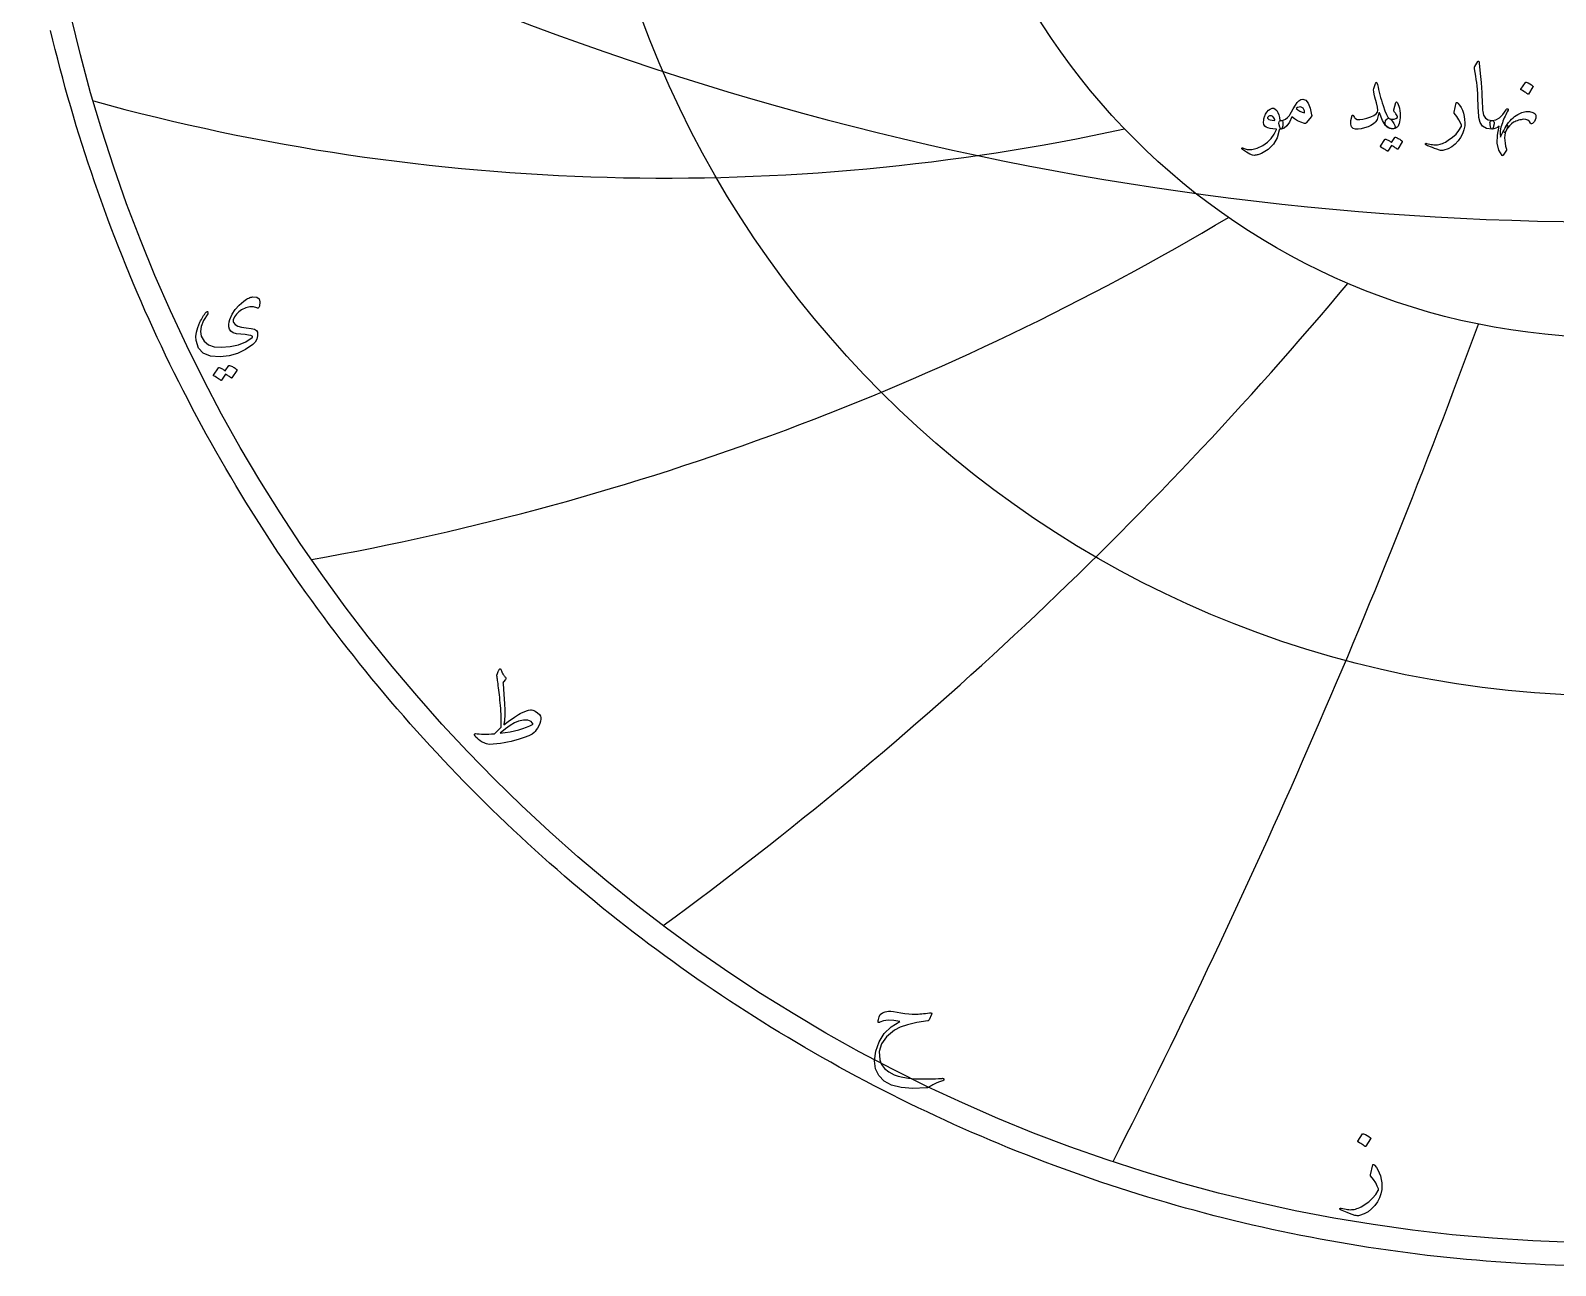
# Model space of a CAD drawing. Header units: millimetres. Extents: x -80 to 80, y -80 to 82.
# Drawn here: x -79.2 to -2.9, y -80.3 to -18.6 of the extents above; entities that cross this region are included whole.
import ezdxf

# ---------------------------------------------------------------- set-up
doc = ezdxf.new("R2010")
doc.units = ezdxf.units.MM
for name, color, linetype in [('CUT_OUTER', 1, 'Continuous'), ('ENGRAVE', 7, 'Continuous'), ('ENGRAVE_FINE', 8, 'Continuous'), ('TEXT', 5, 'Continuous')]:
    doc.layers.add(name, color=color, linetype=linetype)

msp = doc.modelspace()

# ---------------------------------------------------------------- linework, layer by layer
at = {"layer": 'CUT_OUTER'}
msp.add_lwpolyline([(-2.4653, -80.3322), (-2.9582, -80.3155), (-3.4509, -80.2959), (-3.9436, -80.2732), (-4.436, -80.2475), (-4.9283, -80.2188), (-5.4205, -80.187), (-5.9124, -80.1522), (-6.4041, -80.1144), (-6.8955, -80.0736), (-7.3867, -80.0298), (-7.8776, -79.983), (-8.3683, -79.9332), (-8.8586, -79.8803), (-9.3485, -79.8244), (-9.8381, -79.7656), (-10.3274, -79.7037), (-10.8163, -79.6388), (-11.3047, -79.571), (-11.7927, -79.5001), (-12.2803, -79.4263), (-12.7674, -79.3494), (-13.2541, -79.2696), (-13.7402, -79.1868), (-14.2258, -79.101), (-14.7109, -79.0122), (-15.1954, -78.9204), (-15.6794, -78.8257), (-16.1628, -78.728), (-16.6455, -78.6274), (-17.1277, -78.5238), (-17.6092, -78.4172), (-18.09, -78.3077), (-18.5701, -78.1952), (-19.0496, -78.0798), (-19.5283, -77.9614), (-20.0063, -77.8401), (-20.4836, -77.7159), (-20.96, -77.5888), (-21.4357, -77.4587), (-21.9106, -77.3257), (-22.3846, -77.1898), (-22.8578, -77.051), (-23.3302, -76.9093), (-23.8016, -76.7647), (-24.2722, -76.6172), (-24.7419, -76.4668), (-25.2106, -76.3136), (-25.6784, -76.1575), (-26.1452, -75.9985), (-26.611, -75.8366), (-27.0758, -75.6719), (-27.5396, -75.5043), (-28.0024, -75.3339), (-28.4641, -75.1607), (-28.9248, -74.9846), (-29.3843, -74.8057), (-29.8428, -74.624), (-30.3001, -74.4395), (-30.7563, -74.2522), (-31.2113, -74.0621), (-31.6651, -73.8692), (-32.1178, -73.6735), (-32.5692, -73.475), (-33.0195, -73.2738), (-33.4684, -73.0698), (-33.9162, -72.8631), (-34.3626, -72.6536), (-34.8078, -72.4414), (-35.2516, -72.2265), (-35.6941, -72.0088), (-36.1353, -71.7884), (-36.5751, -71.5654), (-37.0135, -71.3396), (-37.4505, -71.1111), (-37.8862, -70.88), (-38.3204, -70.6462), (-38.7531, -70.4098), (-39.1844, -70.1706), (-39.6142, -69.9289), (-40.0426, -69.6845), (-40.4694, -69.4375), (-40.8947, -69.1879), (-41.3184, -68.9356), (-41.7406, -68.6808), (-42.1613, -68.4234), (-42.5803, -68.1634), (-42.9978, -67.9009), (-43.4136, -67.6358), (-43.8278, -67.3681), (-44.2403, -67.0979), (-44.6512, -66.8252), (-45.0604, -66.55), (-45.4679, -66.2722), (-45.8736, -65.992), (-46.2777, -65.7093), (-46.68, -65.4241), (-47.0806, -65.1364), (-47.4794, -64.8463), (-47.8764, -64.5538), (-48.2715, -64.2588), (-48.6649, -63.9614), (-49.0565, -63.6616), (-49.4462, -63.3594), (-49.834, -63.0548), (-50.22, -62.7479), (-50.604, -62.4385), (-50.9862, -62.1269), (-51.3664, -61.8128), (-51.7447, -61.4965), (-52.1211, -61.1778), (-52.4955, -60.8569), (-52.8679, -60.5336), (-53.2384, -60.2081), (-53.6068, -59.8803), (-53.9732, -59.5502), (-54.3376, -59.2179), (-54.6999, -58.8834), (-55.0602, -58.5467), (-55.4184, -58.2077), (-55.7745, -57.8666), (-56.1285, -57.5233), (-56.4804, -57.1778), (-56.8302, -56.8302), (-57.1778, -56.4804), (-57.5233, -56.1285), (-57.8666, -55.7745), (-58.2077, -55.4184), (-58.5467, -55.0602), (-58.8834, -54.6999), (-59.2179, -54.3376), (-59.5502, -53.9732), (-59.8803, -53.6068), (-60.2081, -53.2384), (-60.5336, -52.8679), (-60.8569, -52.4955), (-61.1778, -52.1211), (-61.4965, -51.7447), (-61.8128, -51.3664), (-62.1269, -50.9862), (-62.4385, -50.604), (-62.7479, -50.22), (-63.0548, -49.834), (-63.3594, -49.4462), (-63.6616, -49.0565), (-63.9614, -48.6649), (-64.2588, -48.2715), (-64.5538, -47.8764), (-64.8463, -47.4794), (-65.1364, -47.0806), (-65.4241, -46.68), (-65.7093, -46.2777), (-65.992, -45.8736), (-66.2722, -45.4679), (-66.55, -45.0604), (-66.8252, -44.6512), (-67.0979, -44.2403), (-67.3681, -43.8278), (-67.6358, -43.4136), (-67.9009, -42.9978), (-68.1634, -42.5803), (-68.4234, -42.1613), (-68.6808, -41.7406), (-68.9356, -41.3184), (-69.1879, -40.8947), (-69.4375, -40.4694), (-69.6845, -40.0426), (-69.9289, -39.6142), (-70.1706, -39.1844), (-70.4098, -38.7531), (-70.6462, -38.3204), (-70.88, -37.8862), (-71.1111, -37.4505), (-71.3396, -37.0135), (-71.5654, -36.5751), (-71.7884, -36.1353), (-72.0088, -35.6941), (-72.2265, -35.2516), (-72.4414, -34.8078), (-72.6536, -34.3626), (-72.8631, -33.9162), (-73.0698, -33.4684), (-73.2738, -33.0195), (-73.475, -32.5692), (-73.6735, -32.1178), (-73.8692, -31.6651), (-74.0621, -31.2113), (-74.2522, -30.7563), (-74.4395, -30.3001), (-74.624, -29.8428), (-74.8057, -29.3843), (-74.9846, -28.9248), (-75.1607, -28.4641), (-75.3339, -28.0024), (-75.5043, -27.5396), (-75.6719, -27.0758), (-75.8366, -26.611), (-75.9985, -26.1452), (-76.1575, -25.6784), (-76.3136, -25.2106), (-76.4668, -24.7419), (-76.6172, -24.2722), (-76.7647, -23.8016), (-76.9093, -23.3302), (-77.051, -22.8578), (-77.1898, -22.3846), (-77.3257, -21.9106), (-77.4587, -21.4357), (-77.5888, -20.96), (-77.7159, -20.4836), (-77.8401, -20.0063), (-77.9614, -19.5283), (-78.0798, -19.0496), (-78.1952, -18.5701)], dxfattribs=at)
at = {"layer": 'ENGRAVE'}
for radius in [79.2, 51.8435, 33.9362]:
    msp.add_circle((0, 0), radius, dxfattribs=at)
for centre, radius, start, end in [((-47.4355, 82.1606), 108.1122, 254.649234, 282.251734), ((-89.0664, 89.0664), 136.2109, 280.110978, 300.812853), ((-163.1309, 94.1837), 195.3715, 306.268884, 320.070135), ((-363.2382, 97.3294), 379.6087, 332.979731, 339.880356)]:
    msp.add_arc(centre, radius, start, end, dxfattribs=at)
at = {"layer": 'ENGRAVE_FINE'}
msp.add_arc((0, 125.7868), 153.9356, 239.147014, 300.852986, dxfattribs=at)
at = {"layer": 'TEXT'}
for points in [[(-6.8221, -20.1269), (-6.813, -20.1128), (-6.8045, -20.1035), (-6.7966, -20.0988), (-6.7893, -20.0988), (-6.7781, -20.1049), (-6.7682, -20.1234), (-6.7594, -20.1541), (-6.7518, -20.1972), (-6.7132, -20.547), (-6.6815, -20.8705), (-6.657, -21.1676), (-6.6394, -21.4384), (-6.6281, -21.6699), (-6.6177, -21.8775), (-6.6082, -22.061), (-6.5996, -22.2206), (-6.5921, -22.3561), (-6.5861, -22.4677), (-6.5816, -22.5552), (-6.5785, -22.6187), (-6.5369, -22.809), (-6.445, -22.9489), (-6.3027, -23.0385), (-6.1101, -23.0777), (-6.0565, -23.0918), (-6.0223, -23.1246), (-6.0074, -23.1761), (-6.0117, -23.2464), (-6.0337, -23.357), (-6.0574, -23.4361), (-6.0829, -23.4835), (-6.1101, -23.4993), (-6.3812, -23.4636), (-6.5808, -23.3564), (-6.7091, -23.1779), (-6.7659, -22.9279), (-6.7748, -22.8083), (-6.7828, -22.6884), (-6.79, -22.5682), (-6.7963, -22.4478), (-6.802, -22.327), (-6.8074, -22.206), (-6.8125, -22.0846), (-6.8174, -21.963), (-6.8262, -21.731), (-6.8385, -21.5221), (-6.8543, -21.3364), (-6.8736, -21.1737), (-6.8964, -21.0176), (-6.9228, -20.8511), (-6.9526, -20.6745), (-6.986, -20.4876), (-6.9904, -20.4539), (-6.9895, -20.4232), (-6.9834, -20.3953), (-6.9719, -20.3705)], [(-11.8385, -21.2791), (-11.8116, -21.4019), (-11.7823, -21.5268), (-11.7507, -21.6537), (-11.7167, -21.7826), (-11.6804, -21.9142), (-11.6418, -22.049), (-11.6008, -22.1871), (-11.5575, -22.3283), (-11.4699, -22.5824), (-11.39, -22.7733), (-11.3177, -22.9009), (-11.253, -22.9653), (-11.1965, -23.0037), (-11.1394, -23.0578), (-11.0817, -23.1278), (-11.0235, -23.2136), (-10.9685, -23.3198), (-10.9532, -23.3998), (-10.9778, -23.4533), (-11.0422, -23.4806), (-11.2504, -23.4595), (-11.4345, -23.3213), (-11.5946, -23.066), (-11.7308, -22.6937), (-11.7337, -22.6875), (-11.7378, -22.6831), (-11.7431, -22.6805), (-11.7495, -22.6796), (-11.7542, -22.6805), (-11.7589, -22.6831), (-11.7635, -22.6875), (-11.7682, -22.6937), (-11.7814, -22.754), (-11.7975, -22.8178), (-11.8165, -22.8851), (-11.8385, -22.956), (-11.8625, -23.023), (-11.8877, -23.0789), (-11.914, -23.1237), (-11.9415, -23.1574), (-12.0405, -23.2437), (-12.164, -23.3201), (-12.3121, -23.3866), (-12.4849, -23.4431), (-12.6605, -23.4849), (-12.8127, -23.5028), (-12.9415, -23.4967), (-13.0469, -23.4665), (-13.1371, -23.391), (-13.1781, -23.2581), (-13.1699, -23.0678), (-13.1125, -22.8201), (-13.1069, -22.8119), (-13.0996, -22.8061), (-13.0905, -22.8026), (-13.0797, -22.8014), (-13.0668, -22.8029), (-13.0563, -22.8072), (-13.0481, -22.8146), (-13.0422, -22.8248), (-13.02, -22.8766), (-12.9954, -22.9197), (-12.9685, -22.9539), (-12.9392, -22.9794), (-12.8479, -23.0133), (-12.7237, -23.0215), (-12.5668, -23.004), (-12.3771, -22.9606), (-12.1748, -22.8957), (-12.0176, -22.8225), (-11.9055, -22.7411), (-11.8385, -22.6515), (-11.8274, -22.5608), (-11.8455, -22.4056), (-11.8929, -22.186), (-11.9696, -21.9021), (-12.0065, -21.7525), (-12.0282, -21.6316), (-12.0346, -21.5394), (-12.0258, -21.4759), (-11.9368, -21.2229), (-11.9272, -21.1963), (-11.9169, -21.1773), (-11.9061, -21.1658), (-11.8947, -21.162), (-11.8806, -21.1694), (-11.8666, -21.1913), (-11.8525, -21.2279), (-11.8385, -21.2791)], [(-4.438, -21.1667), (-4.4321, -21.1609), (-4.4239, -21.1574), (-4.4134, -21.1562), (-4.4005, -21.1574), (-4.3095, -21.1942), (-4.2237, -21.2393), (-4.1432, -21.2926), (-4.0679, -21.3541), (-4.0606, -21.3634), (-4.0574, -21.3728), (-4.0583, -21.3822), (-4.0633, -21.3915), (-4.2834, -21.7475), (-4.2916, -21.756), (-4.3021, -21.7581), (-4.315, -21.7537), (-4.3302, -21.7428), (-4.3434, -21.7335), (-4.3642, -21.7194), (-4.3926, -21.7007), (-4.4286, -21.6773), (-4.4728, -21.6492), (-4.5258, -21.6164), (-4.5876, -21.5789), (-4.6581, -21.5367), (-4.6675, -21.5297), (-4.6722, -21.5227), (-4.6722, -21.5157), (-4.6675, -21.5086)], [(-15.5668, -22.0098), (-15.4202, -22.0619), (-15.2987, -22.2089), (-15.2024, -22.4507), (-15.1312, -22.7873), (-15.1286, -22.8116), (-15.1301, -22.833), (-15.1356, -22.8514), (-15.1453, -22.867), (-15.4029, -23.1902), (-15.4208, -23.2098), (-15.4416, -23.2218), (-15.4653, -23.2262), (-15.4919, -23.2229), (-15.667, -23.1632), (-15.8315, -23.0871), (-15.9855, -22.9946), (-16.1289, -22.8857), (-16.2445, -23.1541), (-16.3713, -23.3459), (-16.5092, -23.4609), (-16.6582, -23.4993), (-16.6749, -23.4931), (-16.6921, -23.4747), (-16.71, -23.444), (-16.7284, -23.4009), (-16.7568, -23.2944), (-16.7671, -23.2089), (-16.7592, -23.1445), (-16.7331, -23.1012), (-16.7179, -23.0909), (-16.7003, -23.0836), (-16.6804, -23.0792), (-16.6582, -23.0777), (-16.5516, -23.0596), (-16.4474, -23.0098), (-16.3455, -22.9284), (-16.246, -22.8154), (-16.2024, -22.7499), (-16.1371, -22.6421), (-16.0502, -22.4923), (-15.9416, -22.3002), (-15.8567, -22.1732), (-15.7659, -22.0824), (-15.6693, -22.028), (-15.5668, -22.0098)], [(-16.7519, -23.5508), (-16.8616, -23.9364), (-17.0458, -24.2592), (-17.3043, -24.5195), (-17.6371, -24.7171), (-17.6837, -24.7371), (-17.7296, -24.7552), (-17.775, -24.7711), (-17.8198, -24.785), (-17.8637, -24.7966), (-17.9064, -24.8055), (-17.948, -24.8118), (-17.9884, -24.8155), (-18.0891, -24.8011), (-18.2226, -24.7487), (-18.3889, -24.6583), (-18.5879, -24.5297), (-18.6093, -24.5113), (-18.6219, -24.4934), (-18.6257, -24.4762), (-18.6207, -24.4595), (-18.6096, -24.4466), (-18.595, -24.4407), (-18.5768, -24.4419), (-18.5552, -24.4501), (-18.3482, -24.5172), (-18.116, -24.5169), (-17.8587, -24.4492), (-17.5762, -24.3143), (-17.3455, -24.1577), (-17.1547, -23.9735), (-17.0036, -23.7619), (-16.8924, -23.5227), (-16.8933, -23.5142), (-16.8959, -23.5075), (-16.9003, -23.5025), (-16.9064, -23.4993), (-17.0677, -23.4899), (-17.205, -23.4712), (-17.3183, -23.4431), (-17.4076, -23.4056), (-17.4767, -23.3476), (-17.52, -23.2674), (-17.5376, -23.165), (-17.5294, -23.0403), (-17.5268, -23.0237), (-17.5235, -23.0069), (-17.5197, -22.9898), (-17.5153, -22.9724), (-17.5104, -22.9543), (-17.5048, -22.9355), (-17.4986, -22.9157), (-17.4919, -22.8951), (-17.4369, -22.7613), (-17.3701, -22.6503), (-17.2917, -22.5622), (-17.2015, -22.4969), (-17.1093, -22.4612), (-17.0247, -22.4618), (-16.9477, -22.4987), (-16.8783, -22.5719), (-16.8177, -22.6738), (-16.7718, -22.792), (-16.7404, -22.9267), (-16.7238, -23.0777), (-16.7145, -23.0776), (-16.7056, -23.0772), (-16.697, -23.0764), (-16.6886, -23.0754), (-16.6803, -23.0744), (-16.6717, -23.0736), (-16.6627, -23.0732), (-16.6535, -23.0731), (-16.6219, -23.0798), (-16.5973, -23.1), (-16.5797, -23.1337), (-16.5692, -23.1808), (-16.5648, -23.2326), (-16.5657, -23.285), (-16.5718, -23.338), (-16.5832, -23.3916), (-16.5982, -23.4387), (-16.6149, -23.4724), (-16.6333, -23.4926), (-16.6535, -23.4993), (-16.7425, -23.4993), (-16.7431, -23.5078), (-16.7448, -23.5192), (-16.7478, -23.5335), (-16.7519, -23.5508)], [(-16.9767, -23.0262), (-17.0259, -22.9404), (-17.0797, -22.8798), (-17.1383, -22.8444), (-17.2015, -22.8342), (-17.2393, -22.8441), (-17.2729, -22.8599), (-17.3025, -22.8816), (-17.328, -22.9091), (-17.3362, -22.9238), (-17.3373, -22.9396), (-17.3315, -22.9565), (-17.3186, -22.9747), (-17.2703, -23.0171), (-17.2003, -23.0461), (-17.1087, -23.0616), (-16.9954, -23.0637), (-16.9837, -23.0613), (-16.9767, -23.0543), (-16.9743, -23.0426), (-16.9767, -23.0262)], [(-15.9041, -22.4688), (-15.8163, -22.542), (-15.7167, -22.6023), (-15.6055, -22.6498), (-15.4825, -22.6843), (-15.4893, -22.5921), (-15.5142, -22.5168), (-15.5572, -22.4586), (-15.6184, -22.4173), (-15.6889, -22.3959), (-15.7601, -22.3974), (-15.8318, -22.4217), (-15.9041, -22.4688)], [(-10.8923, -22.792), (-10.9199, -22.7461), (-10.9462, -22.7065), (-10.9714, -22.6735), (-10.9954, -22.6468), (-11.0127, -22.624), (-11.0223, -22.5976), (-11.0244, -22.5678), (-11.0188, -22.5344), (-10.9204, -22.1784), (-10.9067, -22.1474), (-10.8888, -22.1386), (-10.8669, -22.1521), (-10.8408, -22.1878), (-10.8016, -22.2636), (-10.7682, -22.3553), (-10.7407, -22.4627), (-10.719, -22.5859), (-10.7065, -22.7042), (-10.7015, -22.8201), (-10.7041, -22.9337), (-10.7144, -23.045), (-10.731, -23.1418), (-10.753, -23.2265), (-10.7802, -23.2988), (-10.8127, -23.3588), (-10.8528, -23.4033), (-10.9076, -23.4384), (-10.9769, -23.4642), (-11.061, -23.4806), (-11.147, -23.4838), (-11.2272, -23.47), (-11.3016, -23.4393), (-11.3701, -23.3916), (-11.4231, -23.331), (-11.4509, -23.2616), (-11.4535, -23.1834), (-11.431, -23.0965), (-11.395, -23.0253), (-11.3525, -22.9805), (-11.3036, -22.9621), (-11.2483, -22.97), (-11.1207, -23.0007), (-11.0094, -23.004), (-10.9146, -22.9797), (-10.8361, -22.9279), (-10.8344, -22.9141), (-10.8432, -22.8869), (-10.8625, -22.8462), (-10.8923, -22.792)], [(-7.8993, -22.1925), (-7.8967, -22.184), (-7.8935, -22.1773), (-7.8897, -22.1723), (-7.8853, -22.1691), (-7.8721, -22.1679), (-7.856, -22.1738), (-7.837, -22.1866), (-7.815, -22.2065), (-7.7296, -22.3081), (-7.6558, -22.4255), (-7.5937, -22.5587), (-7.5434, -22.7077), (-7.5041, -22.8681), (-7.4801, -23.0262), (-7.4714, -23.182), (-7.4778, -23.3354), (-7.5194, -23.5373), (-7.5879, -23.7311), (-7.6833, -23.9167), (-7.8057, -24.0941), (-7.952, -24.2549), (-8.1195, -24.3857), (-8.308, -24.4867), (-8.5176, -24.5578), (-8.5738, -24.5698), (-8.63, -24.5731), (-8.6862, -24.5675), (-8.7424, -24.5532), (-8.872, -24.5079), (-8.9889, -24.4659), (-9.0933, -24.4271), (-9.1851, -24.3916), (-9.264, -24.3592), (-9.3297, -24.3301), (-9.3822, -24.3042), (-9.4216, -24.2815), (-9.4298, -24.2745), (-9.4357, -24.2674), (-9.4392, -24.2604), (-9.4403, -24.2534), (-9.4395, -24.2443), (-9.4368, -24.2358), (-9.4324, -24.2279), (-9.4263, -24.2206), (-9.4184, -24.215), (-9.4087, -24.2124), (-9.3973, -24.2127), (-9.3841, -24.2159), (-9.3039, -24.2374), (-9.2272, -24.2551), (-9.154, -24.2691), (-9.0844, -24.2792), (-9.0176, -24.2854), (-8.9532, -24.2879), (-8.8912, -24.2866), (-8.8314, -24.2815), (-8.7719, -24.272), (-8.7102, -24.2575), (-8.6466, -24.238), (-8.5809, -24.2136), (-8.5131, -24.1839), (-8.4433, -24.1486), (-8.3714, -24.1078), (-8.2975, -24.0614), (-8.0899, -23.9121), (-7.9122, -23.7499), (-7.7644, -23.5748), (-7.6464, -23.3869), (-7.6388, -23.3717), (-7.6347, -23.3541), (-7.6341, -23.3342), (-7.6371, -23.3119), (-7.6862, -23.1805), (-7.7635, -23.0344), (-7.8689, -22.8737), (-8.0024, -22.6983), (-8.0082, -22.6872), (-8.0118, -22.6773), (-8.0129, -22.6685), (-8.0118, -22.6609)], [(-5.3607, -23.4618), (-5.4122, -23.5725), (-5.4497, -23.689), (-5.4731, -23.8114), (-5.4825, -23.9396), (-5.4784, -24.0731), (-5.4614, -24.2112), (-5.4315, -24.3541), (-5.3888, -24.5016), (-5.3835, -24.5212), (-5.3818, -24.5379), (-5.3835, -24.5517), (-5.3888, -24.5625), (-5.5574, -24.8014), (-5.5729, -24.8187), (-5.5867, -24.8283), (-5.5987, -24.8304), (-5.6089, -24.8248), (-5.7694, -24.5499), (-5.8478, -24.2124), (-5.8443, -23.8122), (-5.7588, -23.3494), (-5.8405, -23.415), (-5.9263, -23.4618), (-6.0161, -23.4899), (-6.1101, -23.4993), (-6.1303, -23.4931), (-6.1488, -23.4747), (-6.1654, -23.444), (-6.1804, -23.4009), (-6.1889, -23.375), (-6.1956, -23.3488), (-6.2006, -23.3223), (-6.2038, -23.2955), (-6.2061, -23.2688), (-6.2085, -23.2423), (-6.2108, -23.2161), (-6.2132, -23.1902), (-6.2102, -23.1427), (-6.1921, -23.1082), (-6.1587, -23.0865), (-6.1101, -23.0777), (-5.9189, -23.035), (-5.7389, -22.9302), (-5.57, -22.7633), (-5.4122, -22.5344), (-5.3908, -22.5054), (-5.3689, -22.4887), (-5.3463, -22.4844), (-5.3232, -22.4923), (-5.3062, -22.5072), (-5.2975, -22.5239), (-5.2969, -22.5423), (-5.3045, -22.5625), (-5.3459, -22.6357), (-5.3859, -22.7101), (-5.4244, -22.7856), (-5.4614, -22.8623), (-5.497, -22.9402), (-5.5311, -23.0192), (-5.5637, -23.0994), (-5.5949, -23.1808), (-5.664, -23.4024), (-5.7026, -23.5941), (-5.7108, -23.756), (-5.6886, -23.888), (-5.6865, -23.8921), (-5.685, -23.8951), (-5.6842, -23.8968), (-5.6839, -23.8974), (-5.6836, -23.8968), (-5.6827, -23.8951), (-5.6812, -23.8921), (-5.6792, -23.888), (-5.6507, -23.8209), (-5.6212, -23.7551), (-5.5909, -23.6909), (-5.5598, -23.6281), (-5.5274, -23.5665), (-5.4936, -23.5057), (-5.4583, -23.4459), (-5.4216, -23.3869), (-5.3949, -23.3459), (-5.3712, -23.3213), (-5.3504, -23.3131), (-5.3326, -23.3213), (-5.3238, -23.3389), (-5.3256, -23.3681), (-5.3379, -23.4091), (-5.3607, -23.4618)], [(-4.1804, -23.2089), (-4.241, -23.114), (-4.3197, -23.0496), (-4.4166, -23.0157), (-4.5316, -23.0122), (-4.5969, -23.0205), (-4.6616, -23.0315), (-4.7257, -23.0451), (-4.7893, -23.0613), (-4.8522, -23.0808), (-4.9146, -23.1041), (-4.9763, -23.1312), (-5.0375, -23.162), (-5.1423, -23.2323), (-5.2413, -23.3307), (-5.3343, -23.4571), (-5.4216, -23.6117), (-5.4465, -23.6465), (-5.4696, -23.6667), (-5.491, -23.6723), (-5.5106, -23.6632), (-5.527, -23.6451), (-5.534, -23.6234), (-5.5317, -23.5982), (-5.5199, -23.5695), (-5.5021, -23.5318), (-5.486, -23.4981), (-5.4716, -23.4685), (-5.4591, -23.4431), (-5.4479, -23.4214), (-5.438, -23.4033), (-5.4292, -23.3886), (-5.4216, -23.3775), (-5.3528, -23.2739), (-5.2822, -23.1784), (-5.2099, -23.0912), (-5.1359, -23.0122), (-5.06, -22.941), (-4.9825, -22.8775), (-4.9031, -22.8216), (-4.822, -22.7733), (-4.6139, -22.6787), (-4.4204, -22.6293), (-4.2415, -22.6249), (-4.0773, -22.6656), (-4.0073, -22.701), (-3.9567, -22.7464), (-3.9254, -22.8017), (-3.9134, -22.867), (-3.9204, -22.956), (-3.9462, -23.0403), (-3.9907, -23.1199), (-4.0539, -23.1948), (-4.0952, -23.2273), (-4.13, -23.2405), (-4.1584, -23.2344), (-4.1804, -23.2089)], [(-10.9767, -23.9162), (-10.9708, -23.9103), (-10.9626, -23.9068), (-10.9521, -23.9056), (-10.9392, -23.9068), (-10.8931, -23.9241), (-10.8484, -23.9431), (-10.8053, -23.9639), (-10.7635, -23.9864), (-10.723, -24.011), (-10.6833, -24.0379), (-10.6445, -24.0672), (-10.6066, -24.0988), (-10.5993, -24.1085), (-10.5961, -24.1187), (-10.597, -24.1296), (-10.6019, -24.141), (-10.8268, -24.497), (-10.8329, -24.5016), (-10.842, -24.5016), (-10.854, -24.497), (-10.8689, -24.4876), (-10.8792, -24.4789), (-10.8959, -24.4671), (-10.919, -24.452), (-10.9485, -24.4337), (-10.9848, -24.4119), (-11.0282, -24.3863), (-11.0785, -24.3569), (-11.1359, -24.3236), (-11.3139, -24.6), (-11.3221, -24.6085), (-11.3326, -24.6105), (-11.3455, -24.6061), (-11.3607, -24.5953), (-11.3739, -24.5859), (-11.3947, -24.5719), (-11.4231, -24.5532), (-11.4591, -24.5297), (-11.5033, -24.5016), (-11.5563, -24.4688), (-11.618, -24.4314), (-11.6886, -24.3892), (-11.6959, -24.3822), (-11.6991, -24.3752), (-11.6983, -24.3681), (-11.6933, -24.3611), (-11.4638, -24.0192), (-11.4579, -24.0133), (-11.4497, -24.0098), (-11.4392, -24.0087), (-11.4263, -24.0098), (-11.3871, -24.0226), (-11.349, -24.0373), (-11.3121, -24.0542), (-11.2764, -24.0731), (-11.2419, -24.0937), (-11.2085, -24.1158), (-11.1763, -24.1394), (-11.1453, -24.1644)], [(-67.8856, -32.4459), (-68.0473, -32.3919), (-68.2278, -32.3897), (-68.427, -32.4393), (-68.645, -32.5408), (-68.7833, -32.6376), (-68.8986, -32.7532), (-68.9907, -32.8874), (-69.0597, -33.0404), (-69.0666, -33.071), (-69.0672, -33.1029), (-69.0616, -33.136), (-69.0497, -33.1703), (-68.9704, -33.2771), (-68.8374, -33.3577), (-68.6506, -33.412), (-68.4102, -33.4401), (-68.1729, -33.4654), (-68.0005, -33.5113), (-67.8931, -33.5778), (-67.8506, -33.665), (-67.8459, -33.8473), (-67.8818, -34.0097), (-67.9584, -34.1521), (-68.0754, -34.2745), (-68.4473, -34.5284), (-68.8436, -34.7154), (-69.2642, -34.8356), (-69.7092, -34.889), (-70.1951, -34.8553), (-70.5585, -34.7092), (-70.7996, -34.4506), (-70.9182, -34.0796), (-70.9251, -33.876), (-70.8958, -33.655), (-70.8302, -33.4164), (-70.7284, -33.1604), (-70.693, -33.0892), (-70.6566, -33.0205), (-70.6193, -32.9543), (-70.581, -32.8906), (-70.5415, -32.829), (-70.5004, -32.7694), (-70.4578, -32.7116), (-70.4136, -32.6557), (-70.3899, -32.6326), (-70.3687, -32.6233), (-70.3499, -32.6276), (-70.3337, -32.6458), (-70.3246, -32.6682), (-70.3225, -32.6907), (-70.3271, -32.7132), (-70.3387, -32.7357), (-70.5442, -33.0667), (-70.6659, -33.3652), (-70.704, -33.6312), (-70.6584, -33.8648), (-70.5117, -34.1109), (-70.2962, -34.2845), (-70.0121, -34.3857), (-69.6592, -34.4144), (-69.2071, -34.3785), (-68.7999, -34.2857), (-68.4377, -34.1362), (-68.1204, -33.9298), (-68.1014, -33.9123), (-68.0942, -33.8948), (-68.0989, -33.8773), (-68.1154, -33.8598), (-68.1826, -33.8273), (-68.299, -33.7999), (-68.4648, -33.7774), (-68.68, -33.7599), (-68.8989, -33.733), (-69.0659, -33.6824), (-69.1812, -33.6081), (-69.2445, -33.5101), (-69.2739, -33.3949), (-69.282, -33.274), (-69.2689, -33.1476), (-69.2345, -33.0155), (-69.1231, -32.756), (-68.9685, -32.5171), (-68.7708, -32.2988), (-68.5301, -32.1012), (-68.4661, -32.0543), (-68.4039, -32.0137), (-68.3437, -31.9794), (-68.2853, -31.9513), (-68.2291, -31.9291), (-68.1754, -31.9126), (-68.1242, -31.9016), (-68.0754, -31.8963), (-67.885, -31.9141), (-67.7682, -31.9975), (-67.7251, -32.1465), (-67.7557, -32.361), (-67.7788, -32.4187), (-67.8082, -32.4522), (-67.8438, -32.4612), (-67.8856, -32.4459)], [(-69.2845, -35.3287), (-69.2783, -35.3224), (-69.2695, -35.3187), (-69.2583, -35.3174), (-69.2445, -35.3187), (-69.1954, -35.3371), (-69.1477, -35.3574), (-69.1017, -35.3796), (-69.0572, -35.4036), (-69.0139, -35.4298), (-68.9716, -35.4586), (-68.9303, -35.4898), (-68.8898, -35.5235), (-68.882, -35.5338), (-68.8786, -35.5448), (-68.8795, -35.5563), (-68.8848, -35.5685), (-69.1246, -35.9482), (-69.1312, -35.9532), (-69.1409, -35.9532), (-69.1537, -35.9482), (-69.1696, -35.9382), (-69.1805, -35.929), (-69.1983, -35.9163), (-69.223, -35.9003), (-69.2545, -35.8807), (-69.2933, -35.8575), (-69.3395, -35.8302), (-69.3932, -35.7988), (-69.4544, -35.7633), (-69.6442, -36.0581), (-69.653, -36.0672), (-69.6642, -36.0693), (-69.678, -36.0647), (-69.6942, -36.0531), (-69.7082, -36.0431), (-69.7304, -36.0281), (-69.7607, -36.0081), (-69.7991, -35.9832), (-69.8463, -35.9532), (-69.9028, -35.9182), (-69.9687, -35.8782), (-70.0439, -35.8333), (-70.0517, -35.8258), (-70.0552, -35.8183), (-70.0542, -35.8108), (-70.0489, -35.8033), (-69.8041, -35.4386), (-69.7979, -35.4323), (-69.7891, -35.4286), (-69.7779, -35.4273), (-69.7641, -35.4286), (-69.7223, -35.4422), (-69.6817, -35.4579), (-69.6424, -35.4759), (-69.6043, -35.496), (-69.5674, -35.5181), (-69.5318, -35.5416), (-69.4975, -35.5668), (-69.4644, -35.5935)], [(-55.8706, -50.775), (-55.8469, -50.7206), (-55.8256, -50.6725), (-55.8069, -50.6307), (-55.7907, -50.5951), (-55.7772, -50.5661), (-55.7669, -50.5439), (-55.7597, -50.5286), (-55.7557, -50.5202), (-55.7472, -50.5092), (-55.7369, -50.5014), (-55.7248, -50.4967), (-55.7107, -50.4952), (-55.6992, -50.4971), (-55.6895, -50.5027), (-55.6817, -50.512), (-55.6757, -50.5252), (-55.6495, -50.5889), (-55.6258, -50.6451), (-55.6045, -50.6938), (-55.5858, -50.735), (-55.575, -50.7531), (-55.5627, -50.7725), (-55.5488, -50.7931), (-55.5334, -50.8149), (-55.516, -50.838), (-55.4965, -50.8624), (-55.4748, -50.888), (-55.4509, -50.9149), (-55.4359, -50.942), (-55.4309, -50.9686), (-55.4359, -50.9945), (-55.4509, -51.0198), (-55.5458, -51.1447), (-55.5586, -51.165), (-55.5671, -51.1859), (-55.5711, -51.2074), (-55.5708, -51.2296), (-55.5221, -51.7795), (-55.4909, -52.2251), (-55.4771, -52.5664), (-55.4809, -52.8034), (-55.486, -52.8919), (-55.4915, -52.9726), (-55.4973, -53.0456), (-55.5034, -53.1107), (-55.5098, -53.1683), (-55.5165, -53.2187), (-55.5235, -53.2619), (-55.5309, -53.298), (-55.3814, -53.1837), (-55.243, -53.0807), (-55.1154, -52.9889), (-54.9988, -52.9083), (-54.8934, -52.8387), (-54.7995, -52.7797), (-54.7173, -52.7313), (-54.6465, -52.6935), (-54.5207, -52.6373), (-54.403, -52.5936), (-54.2934, -52.5623), (-54.1919, -52.5436), (-54.1382, -52.542), (-54.082, -52.5523), (-54.0233, -52.5745), (-53.9621, -52.6085), (-53.8409, -52.6944), (-53.7522, -52.7772), (-53.696, -52.8568), (-53.6723, -52.9333), (-53.6739, -53.0185), (-53.6935, -53.1144), (-53.7313, -53.2209), (-53.7872, -53.338), (-53.8497, -53.4532), (-53.9071, -53.5491), (-53.9596, -53.6256), (-54.007, -53.6827), (-54.1045, -53.7548), (-54.2718, -53.8363), (-54.5091, -53.9272), (-54.8164, -54.0275), (-54.9877, -54.0771), (-55.1618, -54.1211), (-55.3387, -54.1595), (-55.5184, -54.1923), (-55.7003, -54.2198), (-55.8837, -54.2423), (-56.0687, -54.2598), (-56.2553, -54.2723), (-56.3235, -54.2585), (-56.3883, -54.2423), (-56.4497, -54.2235), (-56.5076, -54.2023), (-56.5627, -54.1786), (-56.6156, -54.1524), (-56.6664, -54.1236), (-56.7149, -54.0924), (-56.8002, -54.0299), (-56.8711, -53.9675), (-56.9276, -53.905), (-56.9697, -53.8426), (-56.9928, -53.7908), (-56.9972, -53.7552), (-56.9829, -53.7358), (-56.9498, -53.7327), (-56.8562, -53.7438), (-56.7555, -53.752), (-56.6476, -53.7575), (-56.5326, -53.7602), (-56.4103, -53.76), (-56.2809, -53.757), (-56.1443, -53.7513), (-56.0005, -53.7427), (-55.6707, -53.4179), (-55.6647, -53.2874), (-55.6614, -53.1556), (-55.6609, -53.0226), (-55.6633, -52.8883), (-55.6681, -52.7525), (-55.6751, -52.6148), (-55.6843, -52.4752), (-55.6957, -52.3338), (-55.7085, -52.1937), (-55.722, -52.0584), (-55.736, -51.9277), (-55.7507, -51.8017), (-55.7654, -51.6801), (-55.7794, -51.5625), (-55.7928, -51.449), (-55.8056, -51.3395), (-55.8177, -51.2382), (-55.8287, -51.1491), (-55.8389, -51.0721), (-55.8481, -51.0073), (-55.8564, -50.9544), (-55.8637, -50.913), (-55.8701, -50.8832), (-55.8756, -50.8649), (-55.879, -50.8443), (-55.8793, -50.8224), (-55.8765, -50.7993), (-55.8706, -50.775)], [(-54.8014, -53.1132), (-54.9947, -53.1934), (-55.2099, -53.3192), (-55.4469, -53.4907), (-55.7057, -53.7077), (-55.4548, -53.6766), (-55.2167, -53.6384), (-54.9914, -53.5929), (-54.7789, -53.5403), (-54.5796, -53.4812), (-54.3936, -53.416), (-54.2211, -53.345), (-54.062, -53.268), (-54.17, -53.1347), (-54.3293, -53.0644), (-54.5397, -53.0573), (-54.8014, -53.1132)], [(-34.1425, -67.7814), (-34.2624, -68.0512), (-34.2733, -68.069), (-34.2861, -68.0824), (-34.3008, -68.0915), (-34.3174, -68.0961), (-34.8716, -68.1836), (-35.3353, -68.291), (-35.7085, -68.4184), (-35.9911, -68.5658), (-36.3873, -68.889), (-36.6418, -69.244), (-36.7545, -69.6309), (-36.7255, -70.0496), (-36.6374, -70.2763), (-36.4882, -70.4768), (-36.2777, -70.651), (-36.006, -70.799), (-35.8153, -70.8652), (-35.5776, -70.9189), (-35.2932, -70.9602), (-34.9619, -70.9889), (-34.7857, -70.9973), (-34.6121, -71.0026), (-34.441, -71.0048), (-34.2724, -71.0039), (-34.1069, -71.0001), (-33.9451, -70.9939), (-33.7871, -70.9851), (-33.6329, -70.9739), (-33.5967, -70.9714), (-33.5679, -70.9739), (-33.5467, -70.9814), (-33.533, -70.9939), (-33.5255, -71.0092), (-33.523, -71.0251), (-33.5255, -71.0417), (-33.533, -71.0588), (-33.5384, -71.0681), (-33.5448, -71.0757), (-33.5522, -71.0818), (-33.5604, -71.0863), (-33.5693, -71.0902), (-33.5786, -71.0944), (-33.5881, -71.099), (-33.5979, -71.1038), (-33.7419, -71.1497), (-33.869, -71.1975), (-33.9792, -71.2471), (-34.0725, -71.2987), (-34.1323, -71.3358), (-34.1868, -71.3674), (-34.236, -71.3933), (-34.2799, -71.4136), (-34.3178, -71.4292), (-34.3492, -71.441), (-34.374, -71.4492), (-34.3923, -71.4535), (-35.0755, -71.4788), (-35.6563, -71.4298), (-36.1347, -71.3065), (-36.5107, -71.1088), (-36.7823, -70.8378), (-36.9428, -70.4993), (-36.9922, -70.0933), (-36.9303, -69.62), (-36.7667, -69.1431), (-36.5107, -68.7369), (-36.1622, -68.4012), (-35.7213, -68.1361), (-36.0335, -68.0765), (-36.3058, -68.0624), (-36.5381, -68.094), (-36.7305, -68.1711), (-36.7473, -68.1773), (-36.763, -68.1811), (-36.7773, -68.1823), (-36.7904, -68.1811), (-36.8014, -68.177), (-36.8092, -68.1698), (-36.8139, -68.1595), (-36.8154, -68.1461), (-36.8086, -68.084), (-36.7979, -68.0224), (-36.7836, -67.9616), (-36.7655, -67.9013), (-36.7018, -67.7842), (-36.6006, -67.6977), (-36.4619, -67.6418), (-36.2858, -67.6165), (-36.1744, -67.6174), (-36.0348, -67.6302), (-35.8671, -67.6549), (-35.6713, -67.6914), (-35.4693, -67.728), (-35.2829, -67.7527), (-35.1121, -67.7655), (-34.9569, -67.7664), (-34.8822, -67.7631), (-34.8032, -67.7583), (-34.7199, -67.7519), (-34.6321, -67.7439), (-34.54, -67.7341), (-34.4435, -67.7221), (-34.3426, -67.7078), (-34.2374, -67.6914), (-34.1772, -67.6896), (-34.1412, -67.7039), (-34.1297, -67.7345), (-34.1425, -67.7814)], [(-12.5836, -73.7522), (-12.5774, -73.746), (-12.5686, -73.7423), (-12.5574, -73.741), (-12.5436, -73.7423), (-12.4465, -73.7816), (-12.355, -73.8297), (-12.2692, -73.8865), (-12.1889, -73.9521), (-12.1811, -73.9621), (-12.1777, -73.9721), (-12.1786, -73.9821), (-12.1839, -73.9921), (-12.4187, -74.3718), (-12.4275, -74.3808), (-12.4387, -74.383), (-12.4525, -74.3783), (-12.4687, -74.3668), (-12.4827, -74.3568), (-12.5049, -74.3418), (-12.5352, -74.3218), (-12.5736, -74.2968), (-12.6208, -74.2668), (-12.6773, -74.2319), (-12.7432, -74.1919), (-12.8184, -74.1469), (-12.8284, -74.1394), (-12.8334, -74.132), (-12.8334, -74.1245), (-12.8284, -74.117)], [(-12.074, -75.306), (-12.0712, -75.297), (-12.0678, -75.2898), (-12.0637, -75.2845), (-12.059, -75.2811), (-12.045, -75.2798), (-12.0278, -75.2861), (-12.0075, -75.2998), (-11.9841, -75.321), (-11.8929, -75.4294), (-11.8142, -75.5546), (-11.748, -75.6967), (-11.6943, -75.8556), (-11.6524, -76.0267), (-11.6268, -76.1954), (-11.6175, -76.3615), (-11.6243, -76.5251), (-11.6687, -76.7406), (-11.7418, -76.9473), (-11.8435, -77.1452), (-11.9741, -77.3345), (-12.1302, -77.5059), (-12.3088, -77.6455), (-12.5099, -77.7532), (-12.7335, -77.8291), (-12.7934, -77.8419), (-12.8534, -77.8453), (-12.9133, -77.8394), (-12.9733, -77.8241), (-13.1115, -77.7758), (-13.2362, -77.731), (-13.3475, -77.6897), (-13.4454, -77.6517), (-13.5296, -77.6172), (-13.5997, -77.5862), (-13.6557, -77.5585), (-13.6977, -77.5343), (-13.7065, -77.5268), (-13.7127, -77.5193), (-13.7165, -77.5118), (-13.7177, -77.5043), (-13.7168, -77.4947), (-13.714, -77.4856), (-13.7093, -77.4772), (-13.7027, -77.4694), (-13.6943, -77.4634), (-13.684, -77.4606), (-13.6718, -77.4609), (-13.6578, -77.4644), (-13.5722, -77.4873), (-13.4904, -77.5062), (-13.4123, -77.521), (-13.338, -77.5318), (-13.2668, -77.5385), (-13.1981, -77.5412), (-13.1319, -77.5398), (-13.0682, -77.5343), (-13.0047, -77.5242), (-12.939, -77.5087), (-12.871, -77.4879), (-12.8009, -77.4619), (-12.7286, -77.4302), (-12.6542, -77.3926), (-12.5775, -77.349), (-12.4987, -77.2995), (-12.2773, -77.1402), (-12.0877, -76.9673), (-11.93, -76.7805), (-11.8042, -76.5801), (-11.7961, -76.5638), (-11.7917, -76.5451), (-11.7911, -76.5239), (-11.7942, -76.5001), (-11.8467, -76.3599), (-11.9291, -76.2041), (-12.0415, -76.0327), (-12.1839, -75.8456), (-12.1902, -75.8338), (-12.1939, -75.8231), (-12.1952, -75.8138), (-12.1939, -75.8057)]]:
    msp.add_lwpolyline(points, close=True, dxfattribs=at)

doc.saveas('drawing.dxf')
